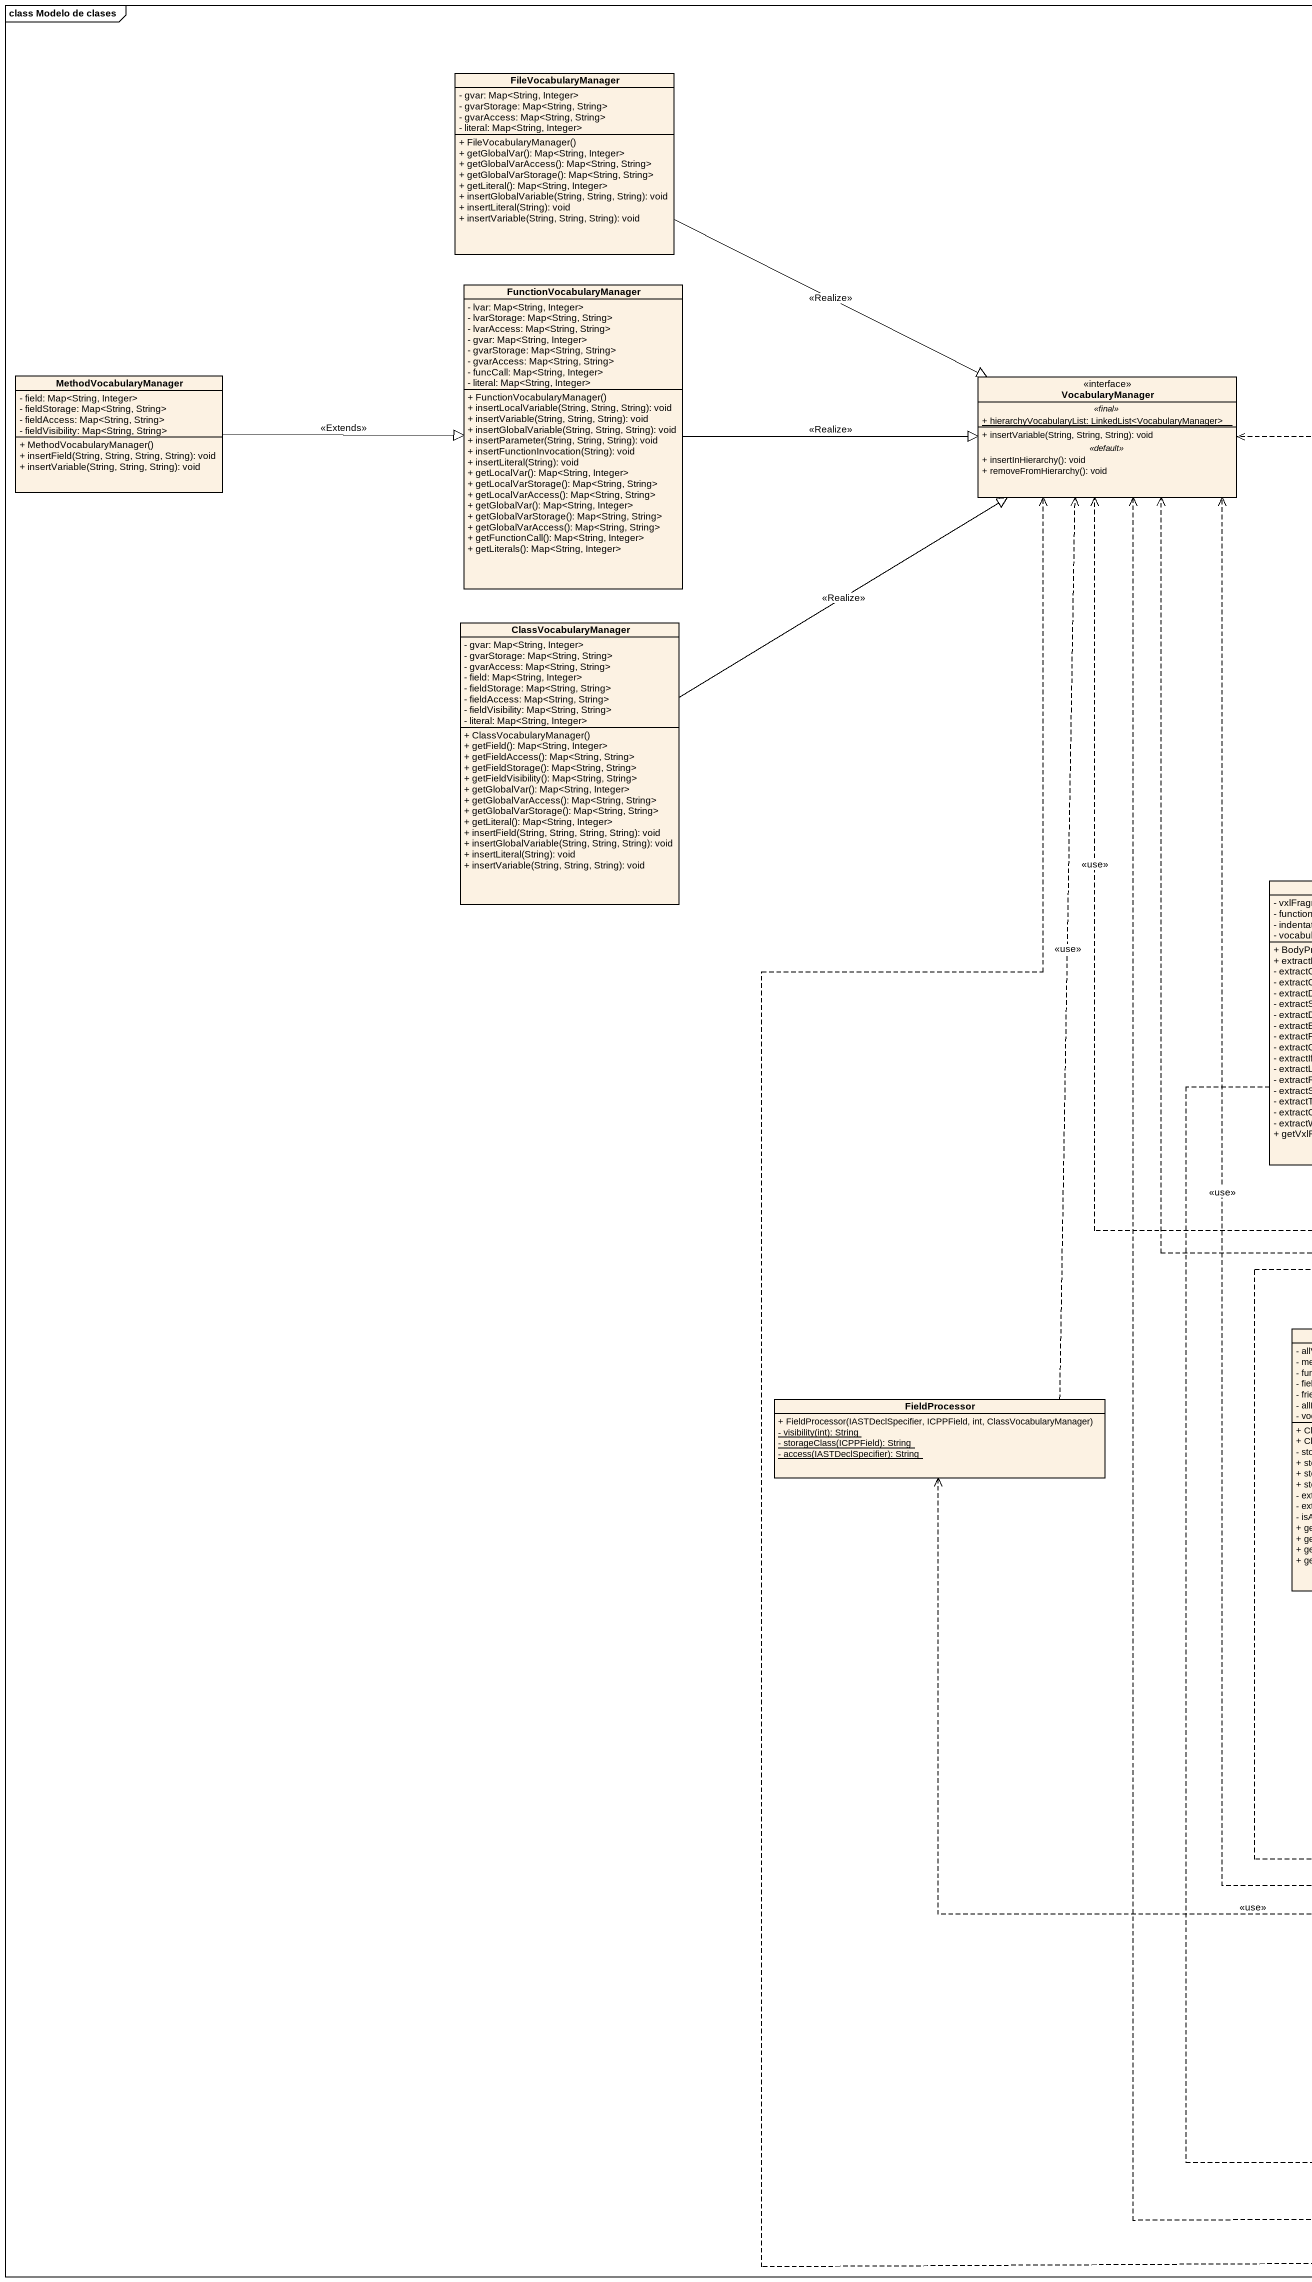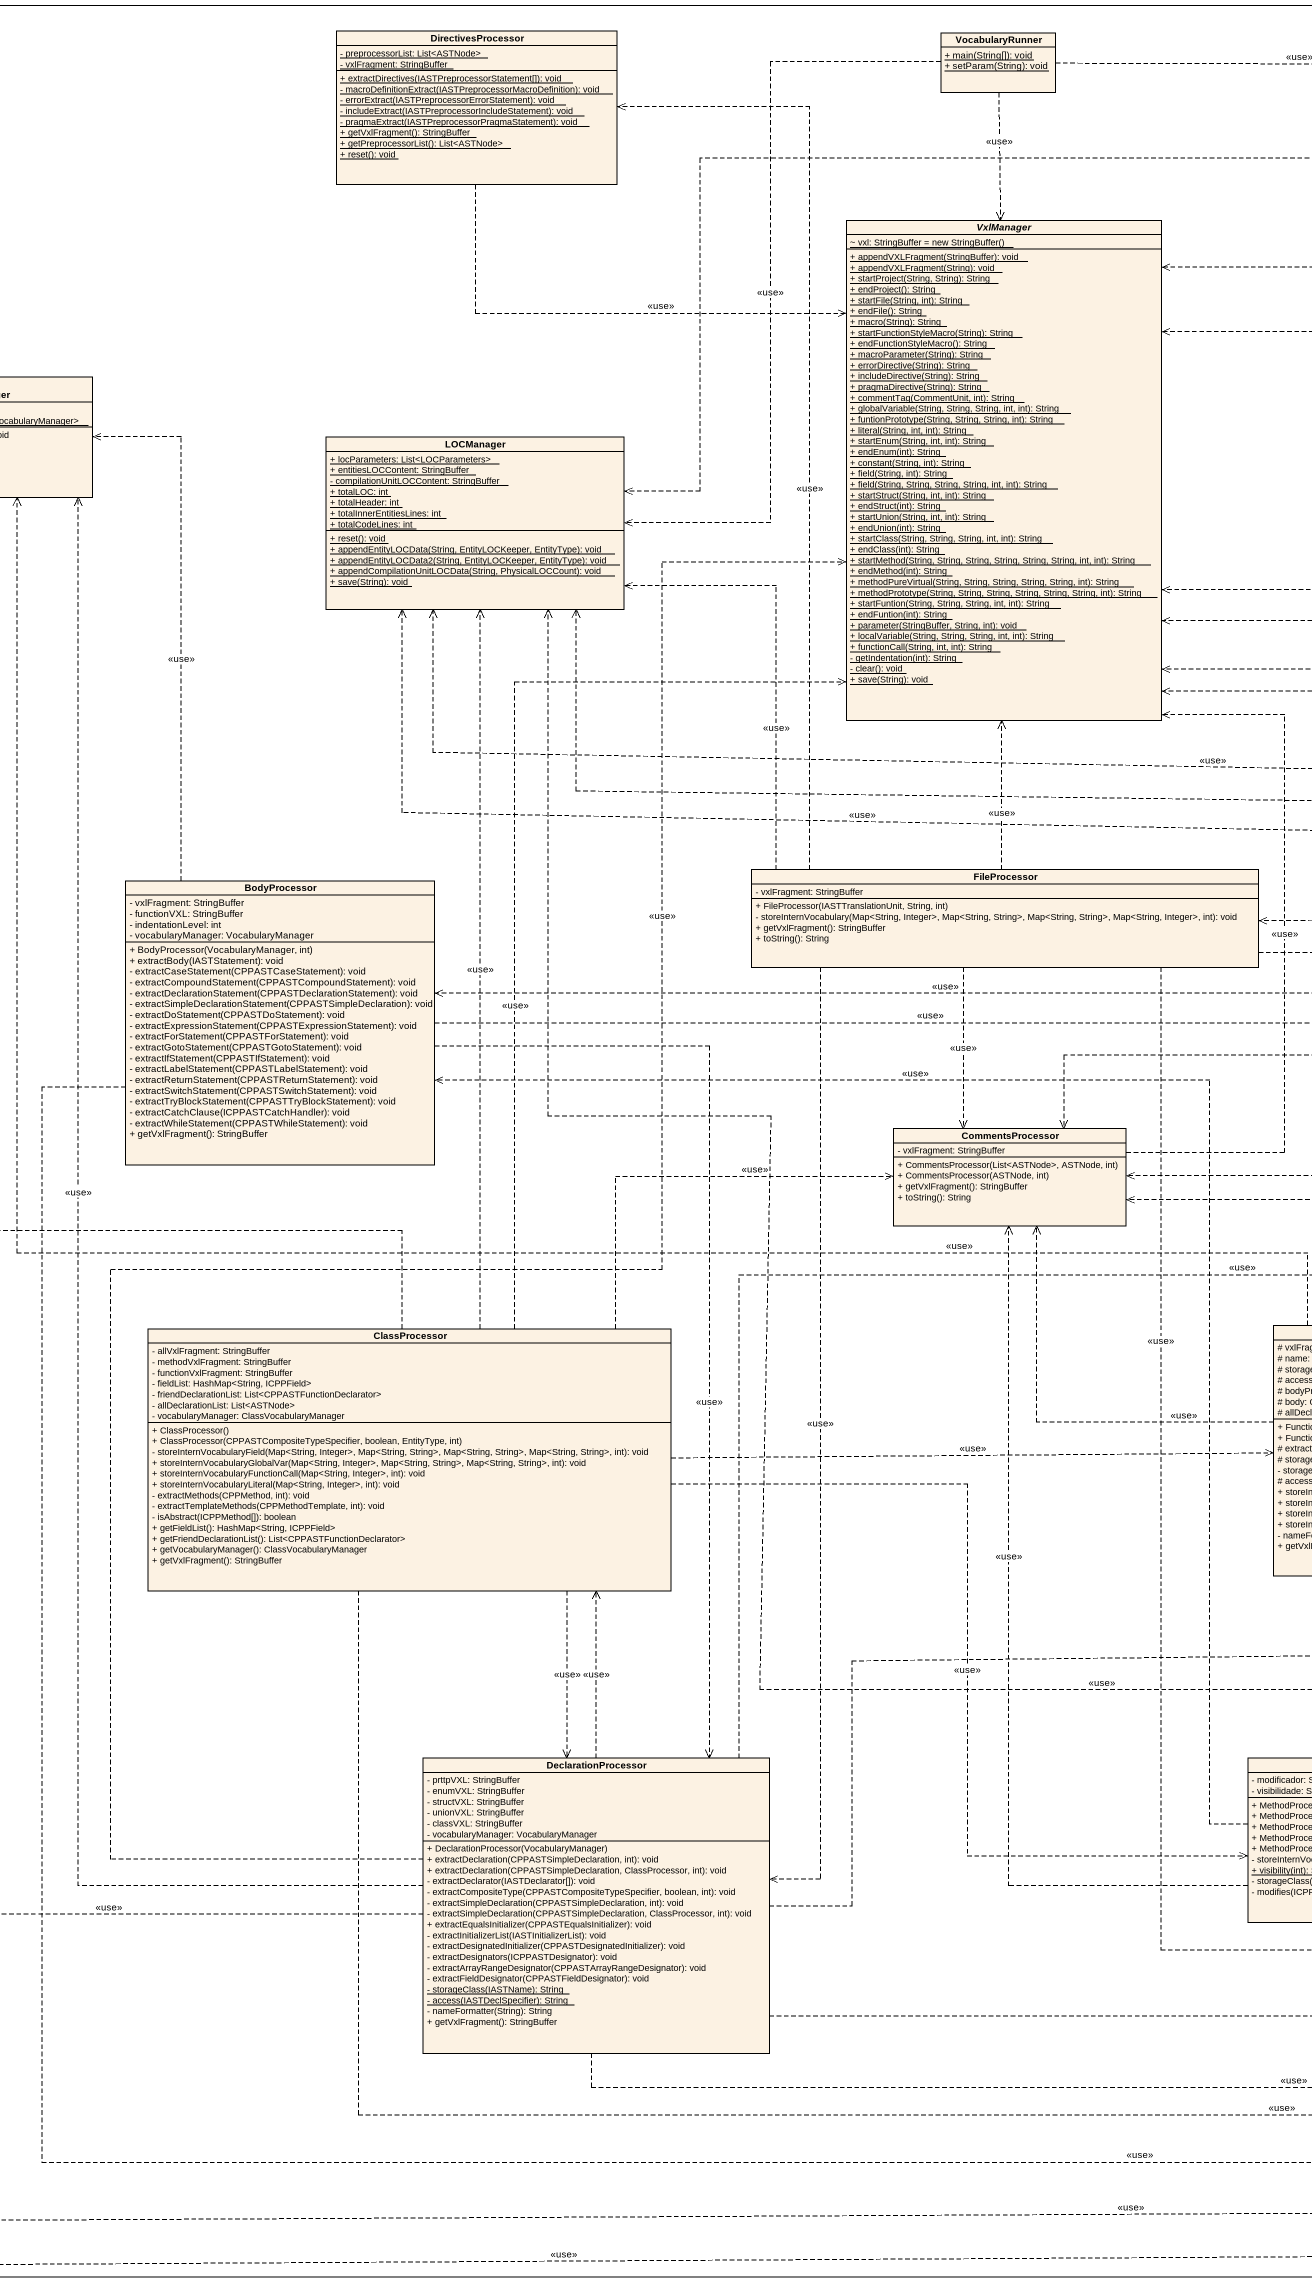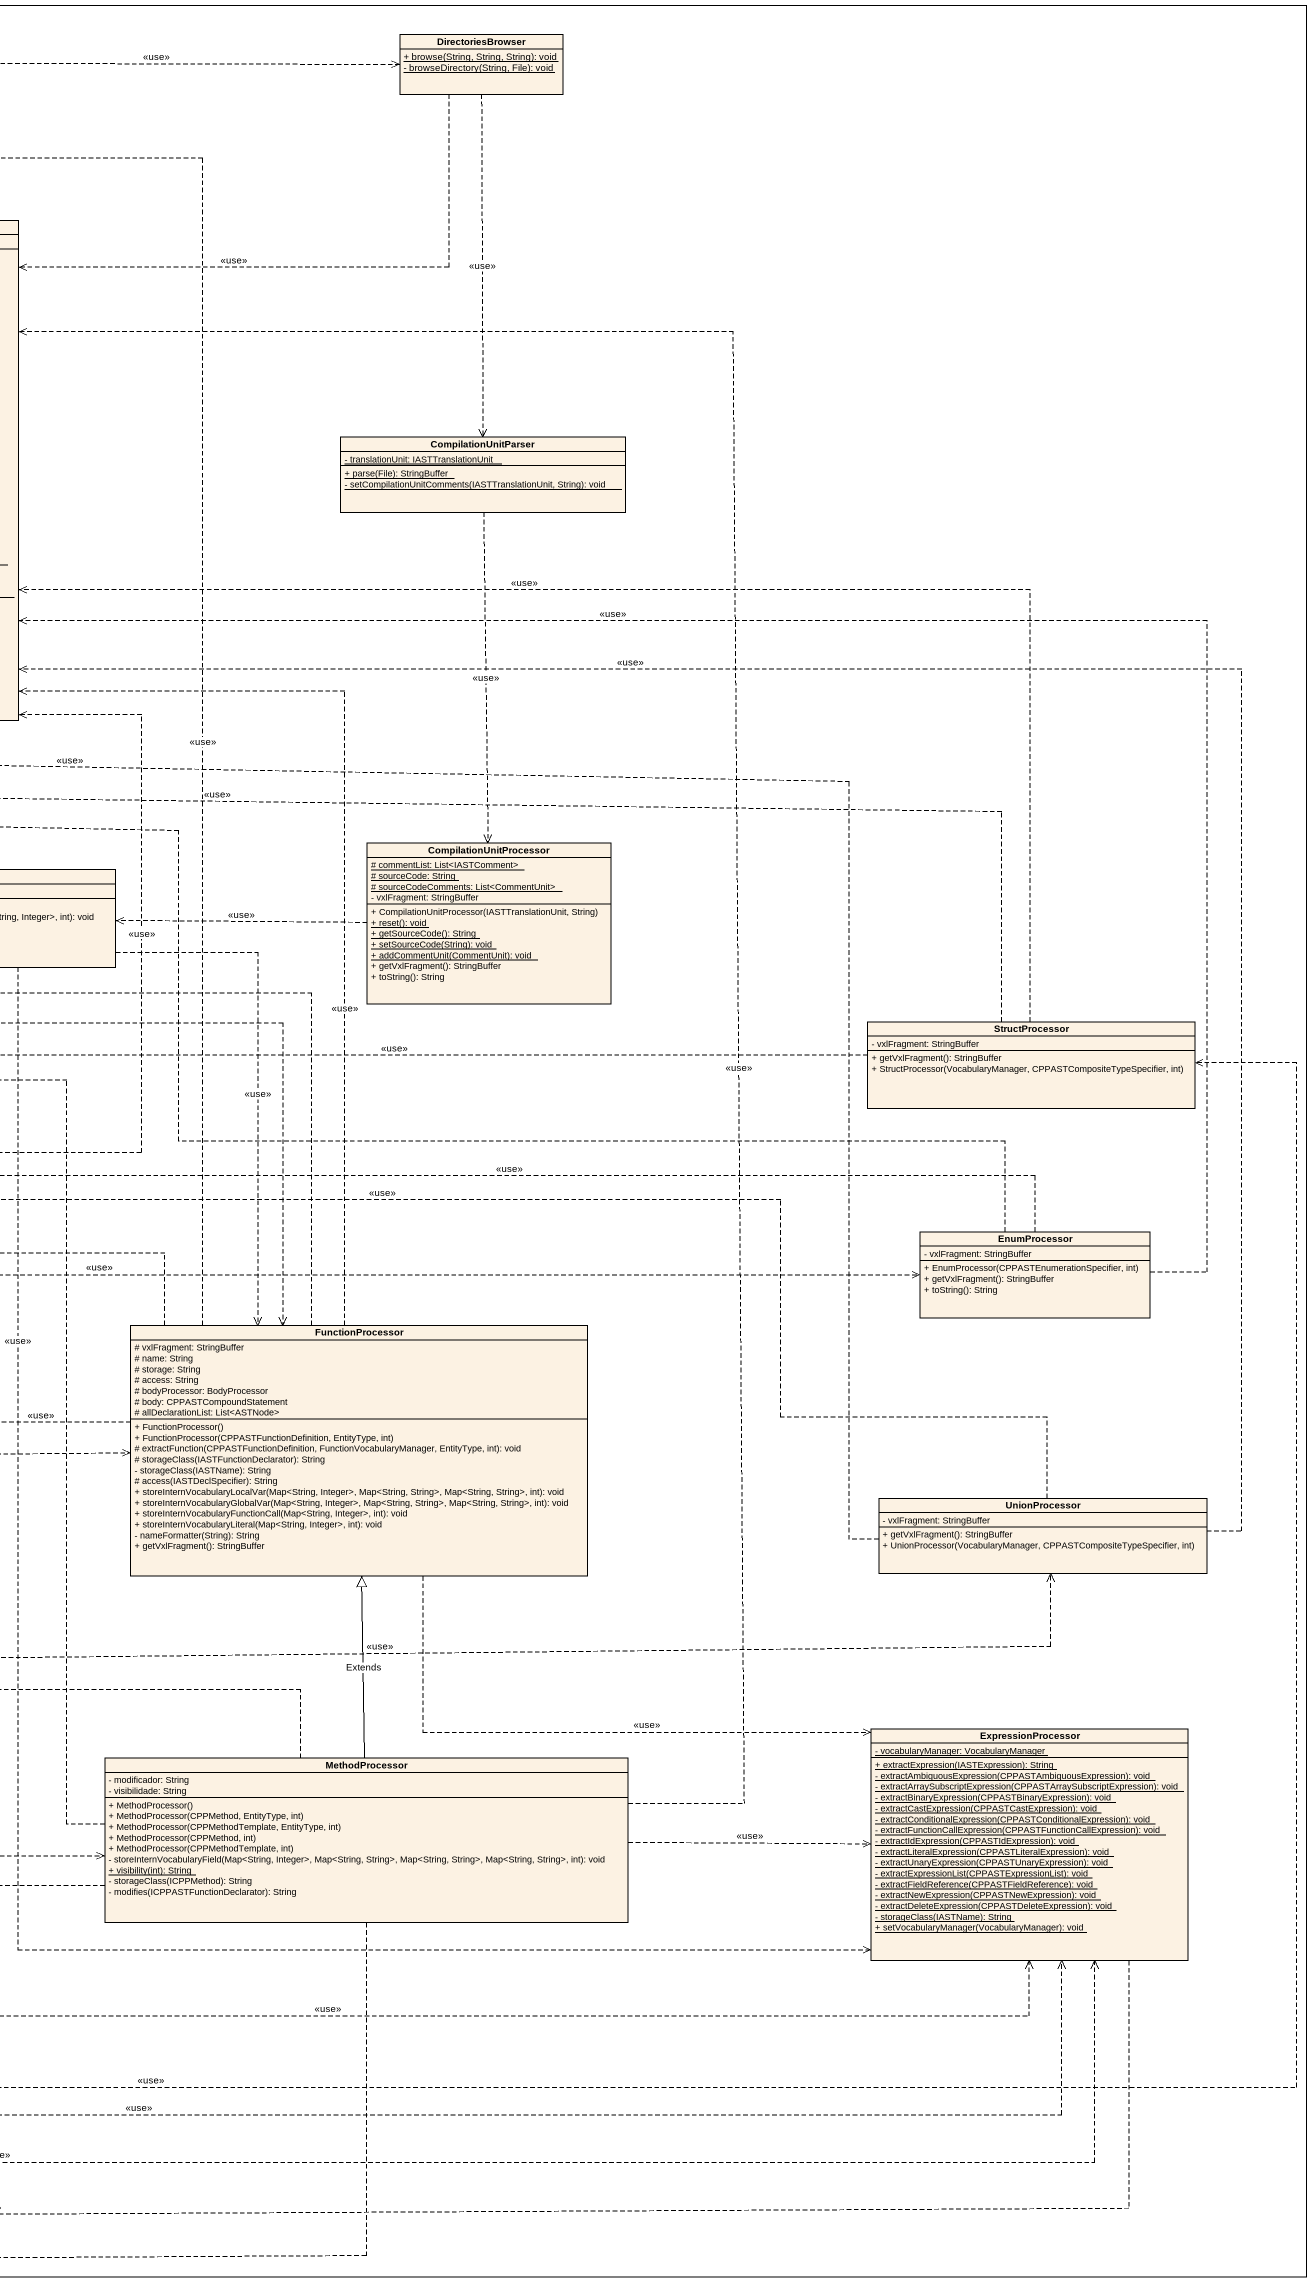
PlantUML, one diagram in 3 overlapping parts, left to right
@startuml
mainframe class Modelo de clases
hide circle
hide empty members
skinparam classAttributeIconSize 0
class DirectivesProcessor {
  {static} - preprocessorList: List<ASTNode>
  {static} - vxlFragment: StringBuffer
  {static} + extractDirectives(IASTPreprocessorStatement[]): void
  {static} - macroDefinitionExtract(IASTPreprocessorMacroDefinition): void
  {static} - errorExtract(IASTPreprocessorErrorStatement): void
  {static} - includeExtract(IASTPreprocessorIncludeStatement): void
  {static} - pragmaExtract(IASTPreprocessorPragmaStatement): void
  {static} + getVxlFragment(): StringBuffer
  {static} + getPreprocessorList(): List<ASTNode>
  {static} + reset(): void
}
class VocabularyRunner {
  {static} + main(String[]): void
  {static} + setParam(String): void
}
class DirectoriesBrowser {
  {static} + browse(String, String, String): void
  {static} - browseDirectory(String, File): void
}
class FileVocabularyManager {
  - gvar: Map<String, Integer>
  - gvarStorage: Map<String, String>
  - gvarAccess: Map<String, String>
  - literal: Map<String, Integer>
  + FileVocabularyManager()
  + getGlobalVar(): Map<String, Integer>
  + getGlobalVarAccess(): Map<String, String>
  + getGlobalVarStorage(): Map<String, String>
  + getLiteral(): Map<String, Integer>
  + insertGlobalVariable(String, String, String): void
  + insertLiteral(String): void
  + insertVariable(String, String, String): void
}
abstract class VxlManager {
  {static} {field} ~ vxl: StringBuffer = new StringBuffer()
  {static} + appendVXLFragment(StringBuffer): void
  {static} + appendVXLFragment(String): void
  {static} + startProject(String, String): String
  {static} + endProject(): String
  {static} + startFile(String, int): String
  {static} + endFile(): String
  {static} + macro(String): String
  {static} + startFunctionStyleMacro(String): String
  {static} + endFunctionStyleMacro(): String
  {static} + macroParameter(String): String
  {static} + errorDirective(String): String
  {static} + includeDirective(String): String
  {static} + pragmaDirective(String): String
  {static} + commentTag(CommentUnit, int): String
  {static} + globalVariable(String, String, String, int, int): String
  {static} + funtionPrototype(String, String, String, int): String
  {static} + literal(String, int, int): String
  {static} + startEnum(String, int, int): String
  {static} + endEnum(int): String
  {static} + constant(String, int): String
  {static} + field(String, int): String
  {static} + field(String, String, String, String, int, int): String
  {static} + startStruct(String, int, int): String
  {static} + endStruct(int): String
  {static} + startUnion(String, int, int): String
  {static} + endUnion(int): String
  {static} + startClass(String, String, String, int, int): String
  {static} + endClass(int): String
  {static} + startMethod(String, String, String, String, String, String, int, int): String
  {static} + endMethod(int): String
  {static} + methodPureVirtual(String, String, String, String, String, int): String
  {static} + methodPrototype(String, String, String, String, String, String, int): String
  {static} + startFuntion(String, String, String, int, int): String
  {static} + endFuntion(int): String
  {static} + parameter(StringBuffer, String, int): void
  {static} + localVariable(String, String, String, int, int): String
  {static} + functionCall(String, int, int): String
  {static} - getIndentation(int): String
  {static} - clear(): void
  {static} + save(String): void
}
class FunctionVocabularyManager {
  - lvar: Map<String, Integer>
  - lvarStorage: Map<String, String>
  - lvarAccess: Map<String, String>
  - gvar: Map<String, Integer>
  - gvarStorage: Map<String, String>
  - gvarAccess: Map<String, String>
  - funcCall: Map<String, Integer>
  - literal: Map<String, Integer>
  + FunctionVocabularyManager()
  + insertLocalVariable(String, String, String): void
  + insertVariable(String, String, String): void
  + insertGlobalVariable(String, String, String): void
  + insertParameter(String, String, String): void
  + insertFunctionInvocation(String): void
  + insertLiteral(String): void
  + getLocalVar(): Map<String, Integer>
  + getLocalVarStorage(): Map<String, String>
  + getLocalVarAccess(): Map<String, String>
  + getGlobalVar(): Map<String, Integer>
  + getGlobalVarStorage(): Map<String, String>
  + getGlobalVarAccess(): Map<String, String>
  + getFunctionCall(): Map<String, Integer>
  + getLiterals(): Map<String, Integer>
}
class MethodVocabularyManager {
  - field: Map<String, Integer>
  - fieldStorage: Map<String, String>
  - fieldAccess: Map<String, String>
  - fieldVisibility: Map<String, String>
  + MethodVocabularyManager()
  + insertField(String, String, String, String): void
  + insertVariable(String, String, String): void
}
class VocabularyManager <<interface>> {
  .. <<final>> ..
  {static} + hierarchyVocabularyList: LinkedList<VocabularyManager>
  --
  + insertVariable(String, String, String): void
  .. <<default>> ..
  + insertInHierarchy(): void
  + removeFromHierarchy(): void
}
class LOCManager {
  {static} + locParameters: List<LOCParameters>
  {static} + entitiesLOCContent: StringBuffer
  {static} - compilationUnitLOCContent: StringBuffer
  {static} + totalLOC: int
  {static} + totalHeader: int
  {static} + totalInnerEntitiesLines: int
  {static} + totalCodeLines: int
  {static} + reset(): void
  {static} + appendEntityLOCData(String, EntityLOCKeeper, EntityType): void
  {static} + appendEntityLOCData2(String, EntityLOCKeeper, EntityType): void
  {static} + appendCompilationUnitLOCData(String, PhysicalLOCCount): void
  {static} + save(String): void
}
class CompilationUnitParser {
  {static} - translationUnit: IASTTranslationUnit
  {static} + parse(File): StringBuffer
  {static} - setCompilationUnitComments(IASTTranslationUnit, String): void
}
class ClassVocabularyManager {
  - gvar: Map<String, Integer>
  - gvarStorage: Map<String, String>
  - gvarAccess: Map<String, String>
  - field: Map<String, Integer>
  - fieldStorage: Map<String, String>
  - fieldAccess: Map<String, String>
  - fieldVisibility: Map<String, String>
  - literal: Map<String, Integer>
  + ClassVocabularyManager()
  + getField(): Map<String, Integer>
  + getFieldAccess(): Map<String, String>
  + getFieldStorage(): Map<String, String>
  + getFieldVisibility(): Map<String, String>
  + getGlobalVar(): Map<String, Integer>
  + getGlobalVarAccess(): Map<String, String>
  + getGlobalVarStorage(): Map<String, String>
  + getLiteral(): Map<String, Integer>
  + insertField(String, String, String, String): void
  + insertGlobalVariable(String, String, String): void
  + insertLiteral(String): void
  + insertVariable(String, String, String): void
}
class FileProcessor {
  - vxlFragment: StringBuffer
  + FileProcessor(IASTTranslationUnit, String, int)
  - storeInternVocabulary(Map<String, Integer>, Map<String, String>, Map<String, String>, Map<String, Integer>, int): void
  + getVxlFragment(): StringBuffer
  + toString(): String
}
class CompilationUnitProcessor {
  {static} # commentList: List<IASTComment>
  {static} # sourceCode: String
  {static} # sourceCodeComments: List<CommentUnit>
  - vxlFragment: StringBuffer
  + CompilationUnitProcessor(IASTTranslationUnit, String)
  {static} + reset(): void
  {static} + getSourceCode(): String
  {static} + setSourceCode(String): void
  {static} + addCommentUnit(CommentUnit): void
  + getVxlFragment(): StringBuffer
  + toString(): String
}
class BodyProcessor {
  - vxlFragment: StringBuffer
  - functionVXL: StringBuffer
  - indentationLevel: int
  - vocabularyManager: VocabularyManager
  + BodyProcessor(VocabularyManager, int)
  + extractBody(IASTStatement): void
  - extractCaseStatement(CPPASTCaseStatement): void
  - extractCompoundStatement(CPPASTCompoundStatement): void
  - extractDeclarationStatement(CPPASTDeclarationStatement): void
  - extractSimpleDeclarationStatement(CPPASTSimpleDeclaration): void
  - extractDoStatement(CPPASTDoStatement): void
  - extractExpressionStatement(CPPASTExpressionStatement): void
  - extractForStatement(CPPASTForStatement): void
  - extractGotoStatement(CPPASTGotoStatement): void
  - extractIfStatement(CPPASTIfStatement): void
  - extractLabelStatement(CPPASTLabelStatement): void
  - extractReturnStatement(CPPASTReturnStatement): void
  - extractSwitchStatement(CPPASTSwitchStatement): void
  - extractTryBlockStatement(CPPASTTryBlockStatement): void
  - extractCatchClause(ICPPASTCatchHandler): void
  - extractWhileStatement(CPPASTWhileStatement): void
  + getVxlFragment(): StringBuffer
}
class StructProcessor {
  - vxlFragment: StringBuffer
  + getVxlFragment(): StringBuffer
  + StructProcessor(VocabularyManager, CPPASTCompositeTypeSpecifier, int)
}
class CommentsProcessor {
  - vxlFragment: StringBuffer
  + CommentsProcessor(List<ASTNode>, ASTNode, int)
  + CommentsProcessor(ASTNode, int)
  + getVxlFragment(): StringBuffer
  + toString(): String
}
class EnumProcessor {
  - vxlFragment: StringBuffer
  + EnumProcessor(CPPASTEnumerationSpecifier, int)
  + getVxlFragment(): StringBuffer
  + toString(): String
}
class ClassProcessor {
  - allVxlFragment: StringBuffer
  - methodVxlFragment: StringBuffer
  - functionVxlFragment: StringBuffer
  - fieldList: HashMap<String, ICPPField>
  - friendDeclarationList: List<CPPASTFunctionDeclarator>
  - allDeclarationList: List<ASTNode>
  - vocabularyManager: ClassVocabularyManager
  + ClassProcessor()
  + ClassProcessor(CPPASTCompositeTypeSpecifier, boolean, EntityType, int)
  - storeInternVocabularyField(Map<String, Integer>, Map<String, String>, Map<String, String>, Map<String, String>, int): void
  + storeInternVocabularyGlobalVar(Map<String, Integer>, Map<String, String>, Map<String, String>, int): void
  + storeInternVocabularyFunctionCall(Map<String, Integer>, int): void
  + storeInternVocabularyLiteral(Map<String, Integer>, int): void
  - extractMethods(CPPMethod, int): void
  - extractTemplateMethods(CPPMethodTemplate, int): void
  - isAbstract(ICPPMethod[]): boolean
  + getFieldList(): HashMap<String, ICPPField>
  + getFriendDeclarationList(): List<CPPASTFunctionDeclarator>
  + getVocabularyManager(): ClassVocabularyManager
  + getVxlFragment(): StringBuffer
}
class FunctionProcessor {
  # vxlFragment: StringBuffer
  # name: String
  # storage: String
  # access: String
  # bodyProcessor: BodyProcessor
  # body: CPPASTCompoundStatement
  # allDeclarationList: List<ASTNode>
  + FunctionProcessor()
  + FunctionProcessor(CPPASTFunctionDefinition, EntityType, int)
  # extractFunction(CPPASTFunctionDefinition, FunctionVocabularyManager, EntityType, int): void
  # storageClass(IASTFunctionDeclarator): String
  - storageClass(IASTName): String
  # access(IASTDeclSpecifier): String
  + storeInternVocabularyLocalVar(Map<String, Integer>, Map<String, String>, Map<String, String>, int): void
  + storeInternVocabularyGlobalVar(Map<String, Integer>, Map<String, String>, Map<String, String>, int): void
  + storeInternVocabularyFunctionCall(Map<String, Integer>, int): void
  + storeInternVocabularyLiteral(Map<String, Integer>, int): void
  - nameFormatter(String): String
  + getVxlFragment(): StringBuffer
}
class FieldProcessor {
  + FieldProcessor(IASTDeclSpecifier, ICPPField, int, ClassVocabularyManager)
  {static} - visibility(int): String
  {static} - storageClass(ICPPField): String
  {static} - access(IASTDeclSpecifier): String
}
class UnionProcessor {
  - vxlFragment: StringBuffer
  + getVxlFragment(): StringBuffer
  + UnionProcessor(VocabularyManager, CPPASTCompositeTypeSpecifier, int)
}
class DeclarationProcessor {
  - prttpVXL: StringBuffer
  - enumVXL: StringBuffer
  - structVXL: StringBuffer
  - unionVXL: StringBuffer
  - classVXL: StringBuffer
  - vocabularyManager: VocabularyManager
  + DeclarationProcessor(VocabularyManager)
  + extractDeclaration(CPPASTSimpleDeclaration, int): void
  + extractDeclaration(CPPASTSimpleDeclaration, ClassProcessor, int): void
  - extractDeclarator(IASTDeclarator[]): void
  - extractCompositeType(CPPASTCompositeTypeSpecifier, boolean, int): void
  - extractSimpleDeclaration(CPPASTSimpleDeclaration, int): void
  - extractSimpleDeclaration(CPPASTSimpleDeclaration, ClassProcessor, int): void
  + extractEqualsInitializer(CPPASTEqualsInitializer): void
  - extractInitializerList(IASTInitializerList): void
  - extractDesignatedInitializer(CPPASTDesignatedInitializer): void
  - extractDesignators(ICPPASTDesignator): void
  - extractArrayRangeDesignator(CPPASTArrayRangeDesignator): void
  - extractFieldDesignator(CPPASTFieldDesignator): void
  {static} - storageClass(IASTName): String
  {static} - access(IASTDeclSpecifier): String
  - nameFormatter(String): String
  + getVxlFragment(): StringBuffer
}
class MethodProcessor {
  - modificador: String
  - visibilidade: String
  + MethodProcessor()
  + MethodProcessor(CPPMethod, EntityType, int)
  + MethodProcessor(CPPMethodTemplate, EntityType, int)
  + MethodProcessor(CPPMethod, int)
  + MethodProcessor(CPPMethodTemplate, int)
  - storeInternVocabularyField(Map<String, Integer>, Map<String, String>, Map<String, String>, Map<String, String>, int): void
  {static} + visibility(int): String
  - storageClass(ICPPMethod): String
  - modifies(ICPPASTFunctionDeclarator): String
}
class ExpressionProcessor {
  {static} - vocabularyManager: VocabularyManager
  {static} + extractExpression(IASTExpression): String
  {static} - extractAmbiguousExpression(CPPASTAmbiguousExpression): void
  {static} - extractArraySubscriptExpression(CPPASTArraySubscriptExpression): void
  {static} - extractBinaryExpression(CPPASTBinaryExpression): void
  {static} - extractCastExpression(CPPASTCastExpression): void
  {static} - extractConditionalExpression(CPPASTConditionalExpression): void
  {static} - extractFunctionCallExpression(CPPASTFunctionCallExpression): void
  {static} - extractIdExpression(CPPASTIdExpression): void
  {static} - extractLiteralExpression(CPPASTLiteralExpression): void
  {static} - extractUnaryExpression(CPPASTUnaryExpression): void
  {static} - extractExpressionList(CPPASTExpressionList): void
  {static} - extractFieldReference(CPPASTFieldReference): void
  {static} - extractNewExpression(CPPASTNewExpression): void
  {static} - extractDeleteExpression(CPPASTDeleteExpression): void
  {static} - storageClass(IASTName): String
  {static} + setVocabularyManager(VocabularyManager): void
}
DirectivesProcessor ..> VxlManager : <<use>>
VocabularyRunner .right.> DirectoriesBrowser : <<use>>
VocabularyRunner ..> VxlManager : <<use>>
VocabularyRunner ..> LOCManager : <<use>>
DirectoriesBrowser ..> VxlManager : <<use>>
DirectoriesBrowser ..> CompilationUnitParser : <<use>>
FileVocabularyManager -right-|> VocabularyManager : <<Realize>>
FunctionVocabularyManager -right-|> VocabularyManager : <<Realize>>
MethodVocabularyManager -right-|> FunctionVocabularyManager : <<Extends>>
CompilationUnitParser ..> CompilationUnitProcessor : <<use>>
ClassVocabularyManager -up-|> VocabularyManager : <<Realize>>
FileProcessor .up.> DirectivesProcessor : <<use>>
FileProcessor .up.> VxlManager : <<use>>
FileProcessor .up.> LOCManager : <<use>>
FileProcessor ..> CommentsProcessor : <<use>>
FileProcessor ..> FunctionProcessor : <<use>>
FileProcessor ..> DeclarationProcessor : <<use>>
FileProcessor ..> ExpressionProcessor : <<use>>
CompilationUnitProcessor .left.> FileProcessor : <<use>>
BodyProcessor .up.> VocabularyManager : <<use>>
BodyProcessor .right.> FunctionProcessor : <<use>>
BodyProcessor ..> DeclarationProcessor : <<use>>
BodyProcessor .right.> ExpressionProcessor : <<use>>
StructProcessor .left.> VxlManager : <<use>>
StructProcessor .left.> LOCManager : <<use>>
StructProcessor .left.> CommentsProcessor : <<use>>
CommentsProcessor .up.> VxlManager : <<use>>
EnumProcessor .up.> VxlManager : <<use>>
EnumProcessor .left.> LOCManager : <<use>>
EnumProcessor .left.> CommentsProcessor : <<use>>
ClassProcessor .up.> VxlManager : <<use>>
ClassProcessor .up.> VocabularyManager : <<use>>
ClassProcessor .up.> LOCManager : <<use>>
ClassProcessor .right.> CommentsProcessor : <<use>>
ClassProcessor .right.> FunctionProcessor : <<use>>
ClassProcessor ..> DeclarationProcessor : <<use>>
ClassProcessor .right.> MethodProcessor : <<use>>
ClassProcessor .right.> ExpressionProcessor : <<use>>
FunctionProcessor .up.> VxlManager : <<use>>
FunctionProcessor .up.> VocabularyManager : <<use>>
FunctionProcessor .up.> LOCManager : <<use>>
FunctionProcessor .left.> BodyProcessor : <<use>>
FunctionProcessor .left.> CommentsProcessor : <<use>>
FunctionProcessor .right.> ExpressionProcessor : <<use>>
FieldProcessor .up.> VocabularyManager : <<use>>
UnionProcessor .up.> VxlManager : <<use>>
UnionProcessor .left.> LOCManager : <<use>>
UnionProcessor .left.> CommentsProcessor : <<use>>
DeclarationProcessor .up.> VxlManager : <<use>>
DeclarationProcessor .up.> VocabularyManager : <<use>>
DeclarationProcessor .right.> StructProcessor : <<use>>
DeclarationProcessor .right.> EnumProcessor : <<use>>
DeclarationProcessor .up.> ClassProcessor : <<use>>
DeclarationProcessor .left.> FieldProcessor : <<use>>
DeclarationProcessor .right.> UnionProcessor : <<use>>
DeclarationProcessor .right.> ExpressionProcessor : <<use>>
MethodProcessor .up.> VxlManager : <<use>>
MethodProcessor .up.> VocabularyManager : <<use>>
MethodProcessor .up.> LOCManager : <<use>>
MethodProcessor .up.> BodyProcessor : <<use>>
MethodProcessor .up.> CommentsProcessor : <<use>>
MethodProcessor -up-|> FunctionProcessor : Extends
MethodProcessor .right.> ExpressionProcessor : <<use>>
ExpressionProcessor .up.> VocabularyManager : <<use>>
@enduml
